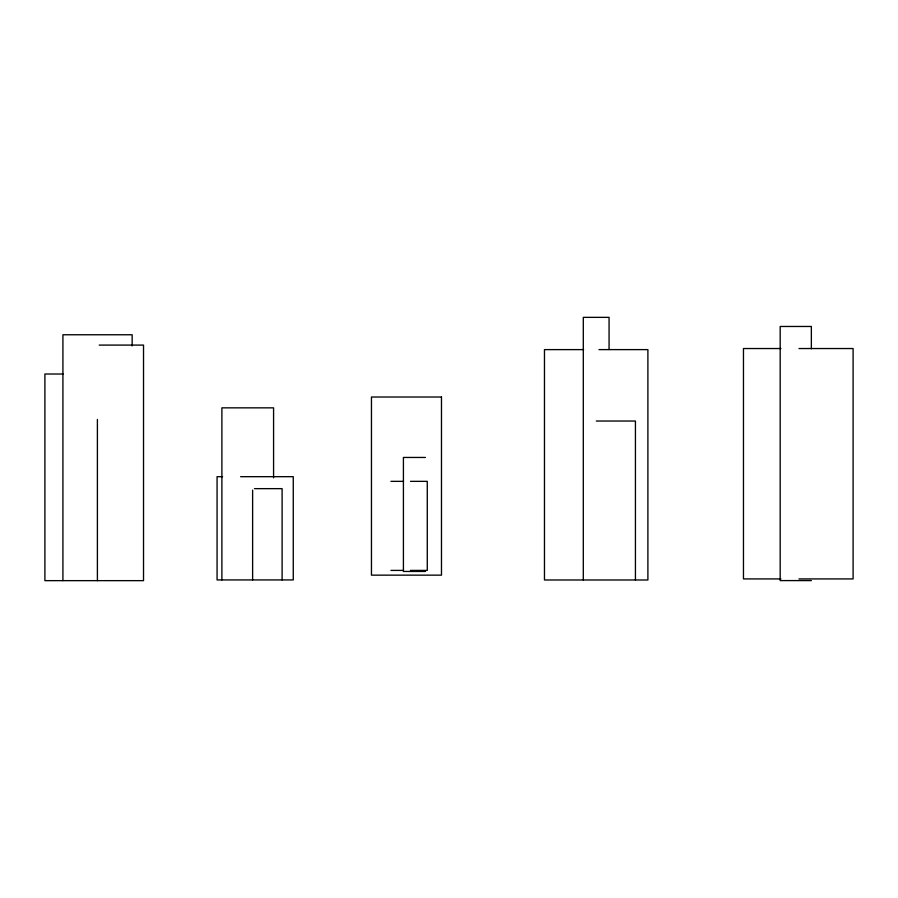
<?xml version="1.0" encoding="UTF-8"?>
<svg xmlns="http://www.w3.org/2000/svg" width="898" height="898" viewBox="0 0 898 898"><rect width="100%" height="100%" fill="white"/><g stroke="black" fill="none" stroke-linecap="round" stroke-linejoin="round"><path stroke-width="1.35" d="M99.207 345.09L143.523 345.09L143.523 580.647L44.9 580.647L44.9 374.017L63.085 374.017M780.934 348.536L743.465 348.536L743.465 578.918L780.934 578.918M798.973 348.536L853.1 348.536L853.1 578.918L798.973 578.918M583.599 349.614L544.469 349.614L544.469 579.985L647.896 579.985L647.896 349.614L598.977 349.614M596.294 421.027L635.436 421.027L635.436 579.985M425.394 457.452L403.415 457.452L403.415 571.454L425.394 571.454M222.614 476.681L217.069 476.681L217.069 579.928L293.264 579.928L293.264 476.681L240.619 476.681M390.922 481.35L403.505 481.35M410.487 481.35L427.268 481.35L427.268 570.41L410.487 570.41M254.482 488.647L282.107 488.647L282.107 579.928M390.922 570.41L403.505 570.41M811.354 580.591L780.182 580.591L780.182 326.468L811.354 326.468L811.354 348.806M609.069 349.49L609.069 317.353L583.296 317.353L583.296 579.985M273.576 477.803L273.576 407.849L221.896 407.849L221.896 579.928M252.619 490.151L252.619 579.928M132.152 345.932L132.152 334.763L62.916 334.763L62.916 580.647M97.399 419.478L97.399 580.647M441.479 397.017L371.458 397.017L371.458 575.147L441.479 575.147L441.479 397.017"/></g></svg>
